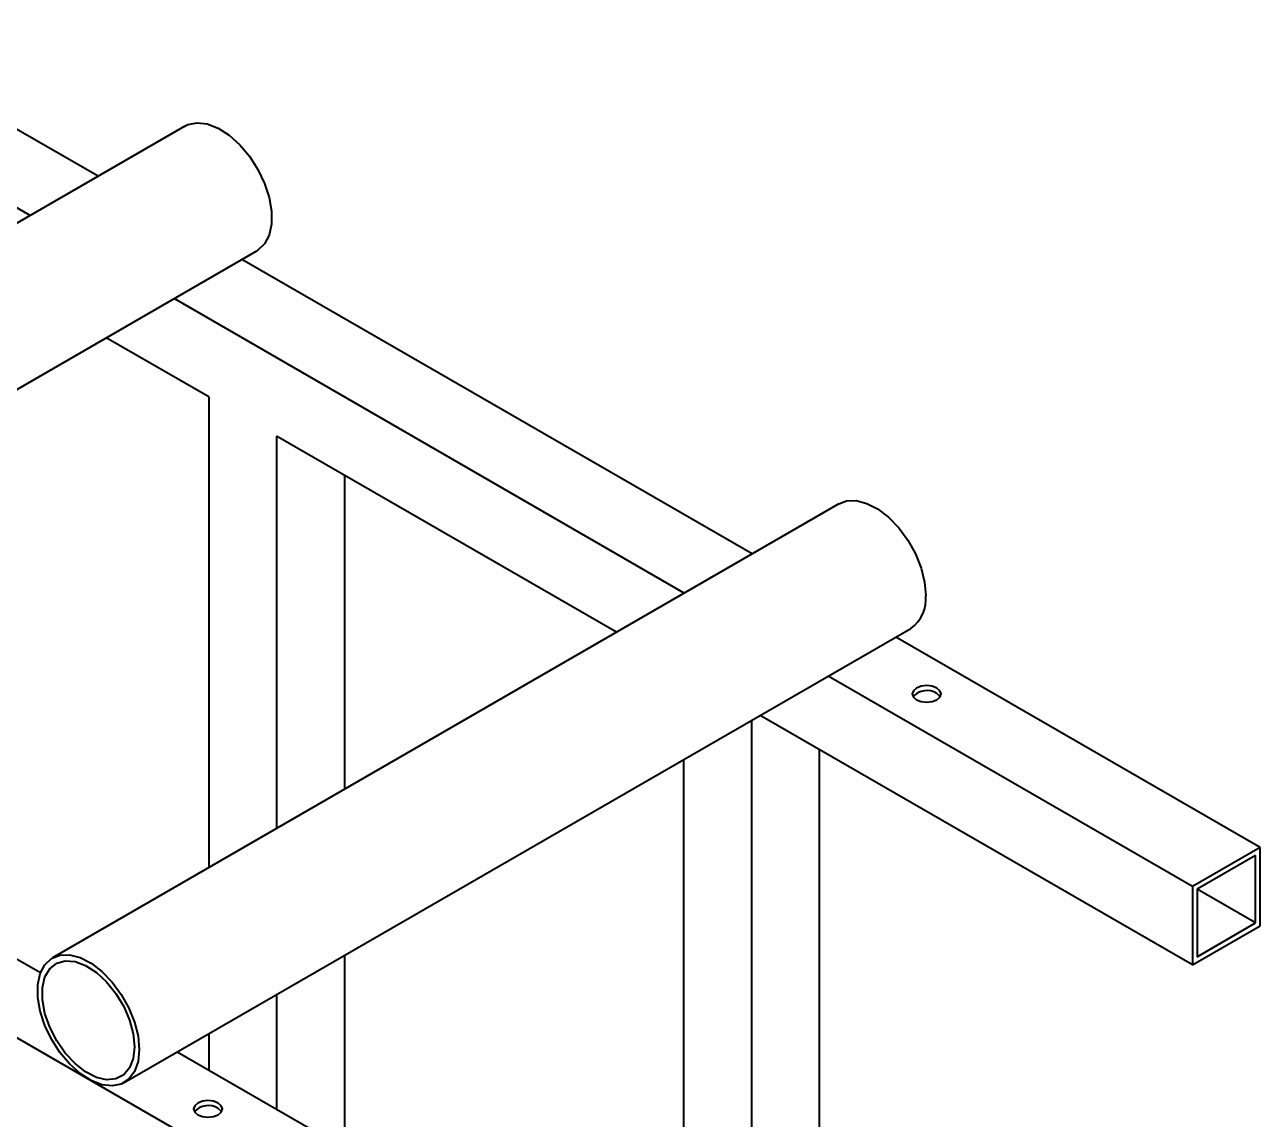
# Model space of a CAD drawing. Header units: millimetres. Extents: x -535 to 3636, y 24 to 870.
# Drawn here: x 1742.9 to 1807.3, y 283.1 to 340.1 of the extents above; entities that cross this region are included whole.
import ezdxf

# ---------------------------------------------------------------- set-up
doc = ezdxf.new("R2010")
doc.units = ezdxf.units.MM

msp = doc.modelspace()

# ---------------------------------------------------------------- linework, layer by layer
at = {"color": 7, "linetype": 'Continuous', "lineweight": 40}
for p, q in [((1746.7687, 332.2109), (1733.0885, 340.1083)), ((1743.2332, 330.1699), (1729.553, 338.0673)), ((1751.2963, 334.8246), (1710.3074, 311.1622)), ((1714.0571, 304.6669), (1755.046, 328.3292)), ((1780.8497, 312.5364), (1754.2693, 327.8809)), ((1777.3142, 310.4954), (1750.7338, 325.8399)), ((1752.5339, 320.718), (1747.1977, 323.7985)), ((1752.5339, 320.718), (1752.5339, 296.19)), ((1773.778, 308.454), (1756.0695, 318.677)), ((1756.0695, 318.677), (1756.0695, 298.2311)), ((1773.4169, 269.5025), (1692.0996, 316.446)), ((1759.605, 316.6359), (1759.605, 300.2721)), ((1785.3772, 315.1501), (1744.3884, 291.4877)), ((1748.1381, 284.9923), (1789.1269, 308.6547)), ((1807.3347, 297.2469), (1788.3503, 308.2064)), ((1743.763, 290.7034), (1716.816, 306.2595)), ((1803.7992, 295.2059), (1784.8148, 306.1654)), ((1803.7992, 291.1232), (1781.2787, 304.124)), ((1780.8182, 303.8582), (1780.8182, 242.9318)), ((1784.3537, 302.3488), (1784.3537, 244.4237)), ((1777.2827, 301.8172), (1777.2827, 243.9355)), ((1807.3347, 297.2469), (1803.7992, 295.2059)), ((1807.3347, 293.1642), (1807.3347, 297.2469)), ((1807.0872, 296.8182), (1804.0467, 295.063)), ((1807.0872, 293.3071), (1807.0872, 296.8182)), ((1803.7992, 295.2059), (1803.7992, 291.1232)), ((1804.0467, 295.063), (1804.0467, 291.5518)), ((1807.0872, 293.3071), (1804.0467, 295.0624)), ((1803.7992, 291.1232), (1807.3347, 293.1642)), ((1804.0467, 291.5518), (1807.0872, 293.3071)), ((1759.605, 291.6121), (1759.605, 281.558)), ((1756.0695, 289.571), (1756.0695, 283.599)), ((1752.5339, 287.53), (1752.5339, 285.64)), ((1776.9524, 271.5435), (1750.897, 286.585))]:
    msp.add_line(p, q, dxfattribs=at)
at = {"color": 7, "linetype": 'Continuous', "lineweight": 40, "flags": 128}
for points in [[(1751.2963, 334.8246), (1751.4545, 334.9017), (1751.9291, 334.9993), (1752.4617, 334.9368), (1753.0276, 334.7173), (1753.6001, 334.351), (1754.1526, 333.8549), (1754.6592, 333.2523), (1755.0962, 332.5713), (1755.4432, 331.8439), (1755.684, 331.104), (1755.8072, 330.3862), (1755.8072, 329.7241), (1755.684, 329.1486), (1755.4432, 328.6866), (1755.0962, 328.3598), (1755.046, 328.3292)], [(1785.3772, 315.1501), (1785.764, 315.2958), (1786.2706, 315.3135), (1786.8231, 315.1717), (1787.3956, 314.8771), (1787.9615, 314.4433), (1788.4941, 313.8907), (1788.9687, 313.2452), (1789.363, 312.5368), (1789.6587, 311.7988), (1789.8417, 311.0657), (1789.9037, 310.3716)], [(1789.4205, 304.9352), (1789.6638, 304.8414), (1789.9508, 304.8084), (1790.2378, 304.8414), (1790.4812, 304.9352), (1790.6437, 305.0757), (1790.7008, 305.2414), (1790.6437, 305.4071), (1790.4812, 305.5475), (1790.2378, 305.6414), (1789.9508, 305.6744), (1789.6638, 305.6414), (1789.4205, 305.5475), (1789.2579, 305.4071), (1789.2008, 305.2414), (1789.2579, 305.0757), (1789.4205, 304.9352)], [(1790.4812, 305.2617), (1790.6437, 305.1213), (1790.6588, 305.0985)], [(1748.9149, 286.7093), (1748.8529, 286.0868), (1748.6698, 285.565), (1748.3742, 285.1683), (1747.9799, 284.9153), (1747.5053, 284.8177), (1746.9726, 284.8801), (1746.4068, 285.0996), (1745.8342, 285.466), (1745.2817, 285.9621), (1744.7751, 286.5647), (1744.3381, 287.2456), (1743.9911, 287.973), (1743.7504, 288.713), (1743.6271, 289.4308), (1743.6271, 290.0929), (1743.7504, 290.6684), (1743.9911, 291.1303), (1744.3381, 291.4571), (1744.7751, 291.6335), (1745.2817, 291.6512), (1745.8342, 291.5094), (1746.4068, 291.2147), (1746.9726, 290.7809), (1747.5053, 290.2283), (1747.9799, 289.5828), (1748.3742, 288.8745), (1748.6698, 288.1364), (1748.8529, 287.4033), (1748.9149, 286.7093)], [(1748.6674, 286.8521), (1748.6026, 286.2493), (1748.4117, 285.7538), (1748.1049, 285.3923), (1747.6989, 285.1843), (1747.2155, 285.1411), (1746.6807, 285.265), (1746.1234, 285.5492), (1745.5737, 285.9785), (1745.0611, 286.5297), (1744.6134, 287.1731), (1744.2546, 287.874), (1744.004, 288.5947), (1743.8753, 289.2962), (1743.8753, 289.9408), (1744.004, 290.4938), (1744.2546, 290.9252), (1744.6134, 291.2118), (1745.0611, 291.3383), (1745.5737, 291.2977), (1746.1234, 291.0923), (1746.6807, 290.7331), (1747.2155, 290.2395), (1747.6989, 289.6381), (1748.1049, 288.9614), (1748.4117, 288.2457), (1748.6026, 287.5298), (1748.6674, 286.8521)], [(1751.9672, 283.3139), (1752.2105, 283.22), (1752.4975, 283.1871), (1752.7845, 283.22), (1753.0278, 283.3139), (1753.1904, 283.4544), (1753.2475, 283.62), (1753.1904, 283.7857), (1753.0278, 283.9262), (1752.7845, 284.0201), (1752.4975, 284.053), (1752.2105, 284.0201), (1751.9672, 283.9262), (1751.8046, 283.7857), (1751.7475, 283.62), (1751.8046, 283.4544), (1751.9672, 283.3139)], [(1753.0278, 283.6404), (1753.1904, 283.4999), (1753.2055, 283.4771)]]:
    msp.add_lwpolyline(points, dxfattribs=at)
at = {"color": 7, "linetype": 'Continuous', "lineweight": 40}
for centre, radius, start, end in [((1788.0597, 310.1718), 1.8549, 305.12651, 6.185725), ((1789.9577, 304.4539), 0.9626, 57.059479, 137.961804), ((1752.5044, 282.8326), 0.9626, 57.060606, 137.96089)]:
    msp.add_arc(centre, radius, start, end, dxfattribs=at)

doc.saveas('drawing.dxf')
